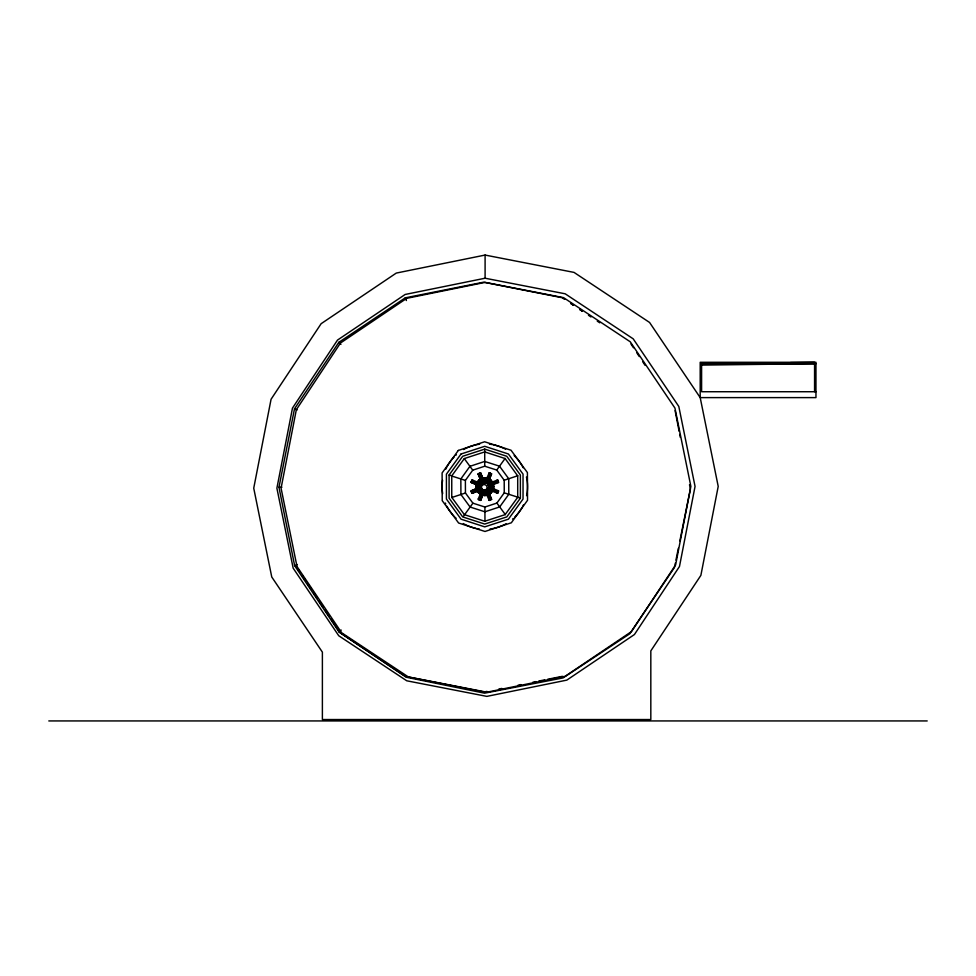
<?xml version="1.0" encoding="UTF-8"?>
<svg xmlns="http://www.w3.org/2000/svg" width="976" height="976" viewBox="0 0 976 976"><rect width="100%" height="100%" fill="white"/><g stroke="black" fill="none" stroke-linecap="round" stroke-linejoin="round"><path stroke-width="1.46" d="M487.012 691.398L484.059 691.984L405.626 676.453L339.111 632.094L294.642 565.665L278.965 487.268L294.496 408.834L338.855 342.32L405.296 297.839L483.693 282.174L562.115 297.704L564.628 299.376M675.343 563.079L674.44 567.507L629.74 633.79L563.067 677.917L484.584 693.18L406.248 677.246L339.965 632.546M675.941 560.114L678.344 548.292M679.857 540.899L690.374 489.159L689.507 484.718M482.181 489.464L478.069 499.444L480.619 500.432M479.411 499.993L483.449 490.025L479.216 499.883L479.448 499.187M487.78 479.265L488.842 476.617M489.891 473.97L490.172 473.262M490.306 473.262L486.268 483.242L490.574 473.372M491.514 473.824L487.536 483.791L491.648 473.824L489.098 472.823M471.664 480.985L472.116 479.911M471.676 482.62L472.262 481.534M472.238 481.278L472.823 480.192M475.91 486.634L478.533 480.302L484.865 477.679L491.184 480.302L493.807 486.634L491.184 492.953L484.865 495.576L478.533 492.953L475.91 486.634L480.887 486.634L482.046 483.815L484.865 482.656L489.232 472.823M478.533 480.302L482.046 483.815L480.973 486.56L471.115 490.94L471.554 492.014L470.981 490.94L480.912 486.695L471.054 482.327L471.554 481.253L470.981 482.327L480.851 486.56L482.046 489.44L484.865 490.599L489.232 500.432M484.865 495.576L484.865 490.599L480.546 500.432L484.73 490.574L487.671 489.44L488.83 486.634L498.736 482.327L498.163 481.253L488.244 485.231L498.175 480.985L497.601 479.911M491.184 492.953L487.671 489.44L488.866 486.695L487.756 483.889L484.865 482.656L480.485 472.823L484.865 482.681L484.865 477.679M496.894 493.063L497.418 491.977L497.028 493.063M497.455 491.733L497.967 490.635M497.589 491.733L498.041 490.635M497.601 493.344L498.175 492.282L488.244 488.037L498.285 492.014L498.736 490.94L488.744 486.695L487.671 483.815L491.184 480.302M465.381 480.399L472.75 470.164L484.73 466.211L496.747 470.054L504.202 480.229L504.25 492.843L496.882 503.079L484.901 507.02L472.896 503.177L465.442 493.002L465.381 480.399L451.742 476.02M463.722 515.914L472.896 503.177M496.747 470.054L505.117 458.427M449.094 475.007L462.697 456.268L484.73 449.106L506.764 456.268L520.379 475.007L520.379 498.175L506.764 516.914L484.73 524.063L462.697 516.914L449.094 498.175L449.094 475.007L451.754 475.873L451.754 497.309L464.356 514.645L484.73 521.257L505.117 514.645L517.707 497.309L517.707 475.873L505.117 458.537L484.73 451.912L464.356 458.537L451.754 475.873M339.111 632.094L341.173 630.032M478.533 492.953L482.046 489.44L472.055 493.344L471.542 492.282L472.238 491.977L472.823 493.063M471.603 492.282L481.473 488.037L471.432 492.014M294.642 565.665L297.338 564.543M482.046 483.791L478.069 473.824L480.619 472.823M478.362 474.519L479.509 474.068L479.143 473.372L483.449 483.242L479.484 473.262L479.692 473.97L480.912 473.519M488.805 499.736L491.355 498.736M489.098 500.432L491.648 499.444L487.671 489.464M487.634 483.889L497.736 479.911M471.981 493.344L481.961 489.379M451.827 497.492L465.442 493.002M504.202 480.229L517.805 475.739M485.096 255.065L396.28 273.073L321.128 323.703L271.072 399.245L253.736 488.183L271.755 576.987L322.385 652.139L322.385 719.544L650.821 719.544L650.821 650.894L700.878 575.364L718.214 486.414L700.195 397.61L700.195 362.291L815.96 362.291L815.96 397.61L700.195 397.61L649.565 322.458L574.034 272.402L485.096 255.065L485.096 278.221L405.15 294.471L337.513 340.075L292.471 408.102L276.891 488.183L293.154 568.13L338.757 635.766L406.772 680.797L486.853 696.376L566.8 680.126L634.437 634.522L679.479 566.495L695.058 486.414L678.808 406.467L633.192 338.831L565.177 293.8L485.096 278.221M498.846 689.032L501.81 688.434M518.085 685.189L521.038 684.591M532.872 682.224L535.836 681.638M538.789 681.053L544.706 679.869M547.67 679.272L562.457 676.319M712.138 363.56L701.598 363.694L701.598 391.73L815.96 391.73M790.462 362.596L814.57 362.291M815.96 363.694L701.598 363.694L701.622 365.097L814.57 363.694L814.57 391.73M488.83 486.634L493.807 486.634M278.965 487.268L281.893 487.256M48.8 720.935L927.2 720.935M504.25 492.843L517.902 497.211M517.707 497.309L520.379 498.175M482.083 483.889L471.981 479.911L471.542 480.985L481.473 485.231L471.432 481.253M487.634 489.379L497.736 493.344M294.496 408.834L297.204 409.957M488.805 473.519L491.355 474.519M478.362 498.736L480.912 499.736M570.899 303.56L573.412 305.232M588.479 315.285L590.98 316.956M597.263 321.141L599.764 322.812M570.948 303.524L573.449 305.22M338.855 342.32L340.929 344.382M464.283 458.598L472.75 470.164M496.882 503.079L505.361 514.633M630.984 344.016L633.485 347.785M636.816 352.824L639.304 356.594M642.635 361.62L645.136 365.402M296.655 567.141L299.986 572.168M302.487 575.938L305.817 580.976M307.489 583.489L311.649 589.772M313.308 592.298L317.481 598.581M319.14 601.094L323.3 607.389M324.971 609.902L329.132 616.198M330.803 618.711L339.123 631.289M480.009 475.385L481.705 479.314L480.229 475.3M490.574 499.883L486.268 490.025L490.233 499.993L490.025 499.285M405.296 297.839L406.419 300.547M497.589 481.534L498.041 482.62M496.967 480.192L497.418 481.278M497.455 481.534L497.967 482.62M471.676 490.635L472.262 491.733M471.664 492.282L472.116 493.344M487.536 489.464L491.575 499.444M478.142 473.824L482.181 483.791M675.111 410.676L679.15 431.416M679.723 434.369L680.296 437.333M484.901 507.02L484.974 521.355M484.73 449.106L484.73 466.211M526.454 477.02A42.737 42.724 0 0 1 526.589 495.662M523.417 504.958A42.737 42.724 0 0 1 522.611 506.556M522.184 507.349A42.737 42.724 0 0 1 514.596 517.256M513.291 518.476A42.737 42.724 0 0 1 512.62 519.073M506.044 523.709A42.737 42.724 0 0 1 505.263 524.136M504.47 524.563A42.737 42.724 0 0 1 490.013 529.029M479.301 528.992A42.737 42.724 0 0 1 476.654 528.553M475.776 528.382A42.737 42.724 0 0 1 464.881 524.405M464.088 523.99A42.737 42.724 0 0 1 463.319 523.539M456.109 518.268A42.737 42.724 0 0 1 454.804 517.036M454.182 516.402A42.737 42.724 0 0 1 446.874 506.276M445.715 503.848A42.737 42.724 0 0 1 445.361 503.03M442.653 493.588A42.737 42.724 0 0 1 442.567 480.216M445.849 469.09A42.737 42.724 0 0 1 446.618 467.467M447.02 466.674A42.737 42.724 0 0 1 454.401 456.597M455.682 455.353A42.737 42.724 0 0 1 456.353 454.755M463.6 449.533A42.737 42.724 0 0 1 479.631 444.202M489.452 444.141A42.737 42.724 0 0 1 492.099 444.519M492.99 444.678A42.737 42.724 0 0 1 503.958 448.411M504.763 448.826A42.737 42.724 0 0 1 505.544 449.253M514.181 455.572A42.737 42.724 0 0 1 523.16 467.76M493.356 483.974A8.796 8.784 0 0 1 493.344 489.403M492.929 490.428A8.796 8.784 0 0 1 489.513 494.198M487.5 495.088A8.796 8.784 0 0 1 482.595 495.113M480.729 494.344A8.796 8.784 0 0 1 477.02 490.367M476.8 489.867A8.796 8.784 0 0 1 476.764 483.559M477.215 482.559A8.796 8.784 0 0 1 480.619 479.033M482.656 478.179A8.796 8.784 0 0 1 487.561 478.252M489.415 479.057A8.796 8.784 0 0 1 492.795 482.62M296.338 409.7L281.076 488.183L297.009 566.531L341.71 632.814L408.371 676.941L486.853 692.204L565.202 676.27L631.484 631.57L675.624 564.897L690.874 486.414L674.941 408.078L630.24 341.783L563.579 297.656L485.096 282.393L406.748 298.327L340.465 343.04L296.338 409.7M458.305 450.448L442.104 472.945L442.226 500.664L458.61 523.014L485.011 531.469L511.339 522.782L527.528 500.298L527.418 472.579L511.021 450.217L484.621 441.774L458.305 450.448M469.932 466.321L460.843 478.948L460.916 494.503L470.115 507.044L484.926 511.79L499.7 506.922L508.789 494.295L508.728 478.74L499.529 466.186L484.73 461.441L469.932 466.321M461.05 453.999L446.422 474.141L446.422 499.041L461.05 519.171L484.73 526.869L508.411 519.171L523.038 499.041L523.038 474.141L508.411 453.999L484.73 446.313L461.05 453.999M582.196 311.088L579.695 309.416L582.208 311.124M482.827 489.806A2.806 2.806 0 0 0 487.036 487.378A2.806 2.806 0 0 0 482.827 484.95A2.806 2.806 0 0 0 482.827 489.806"/></g></svg>
